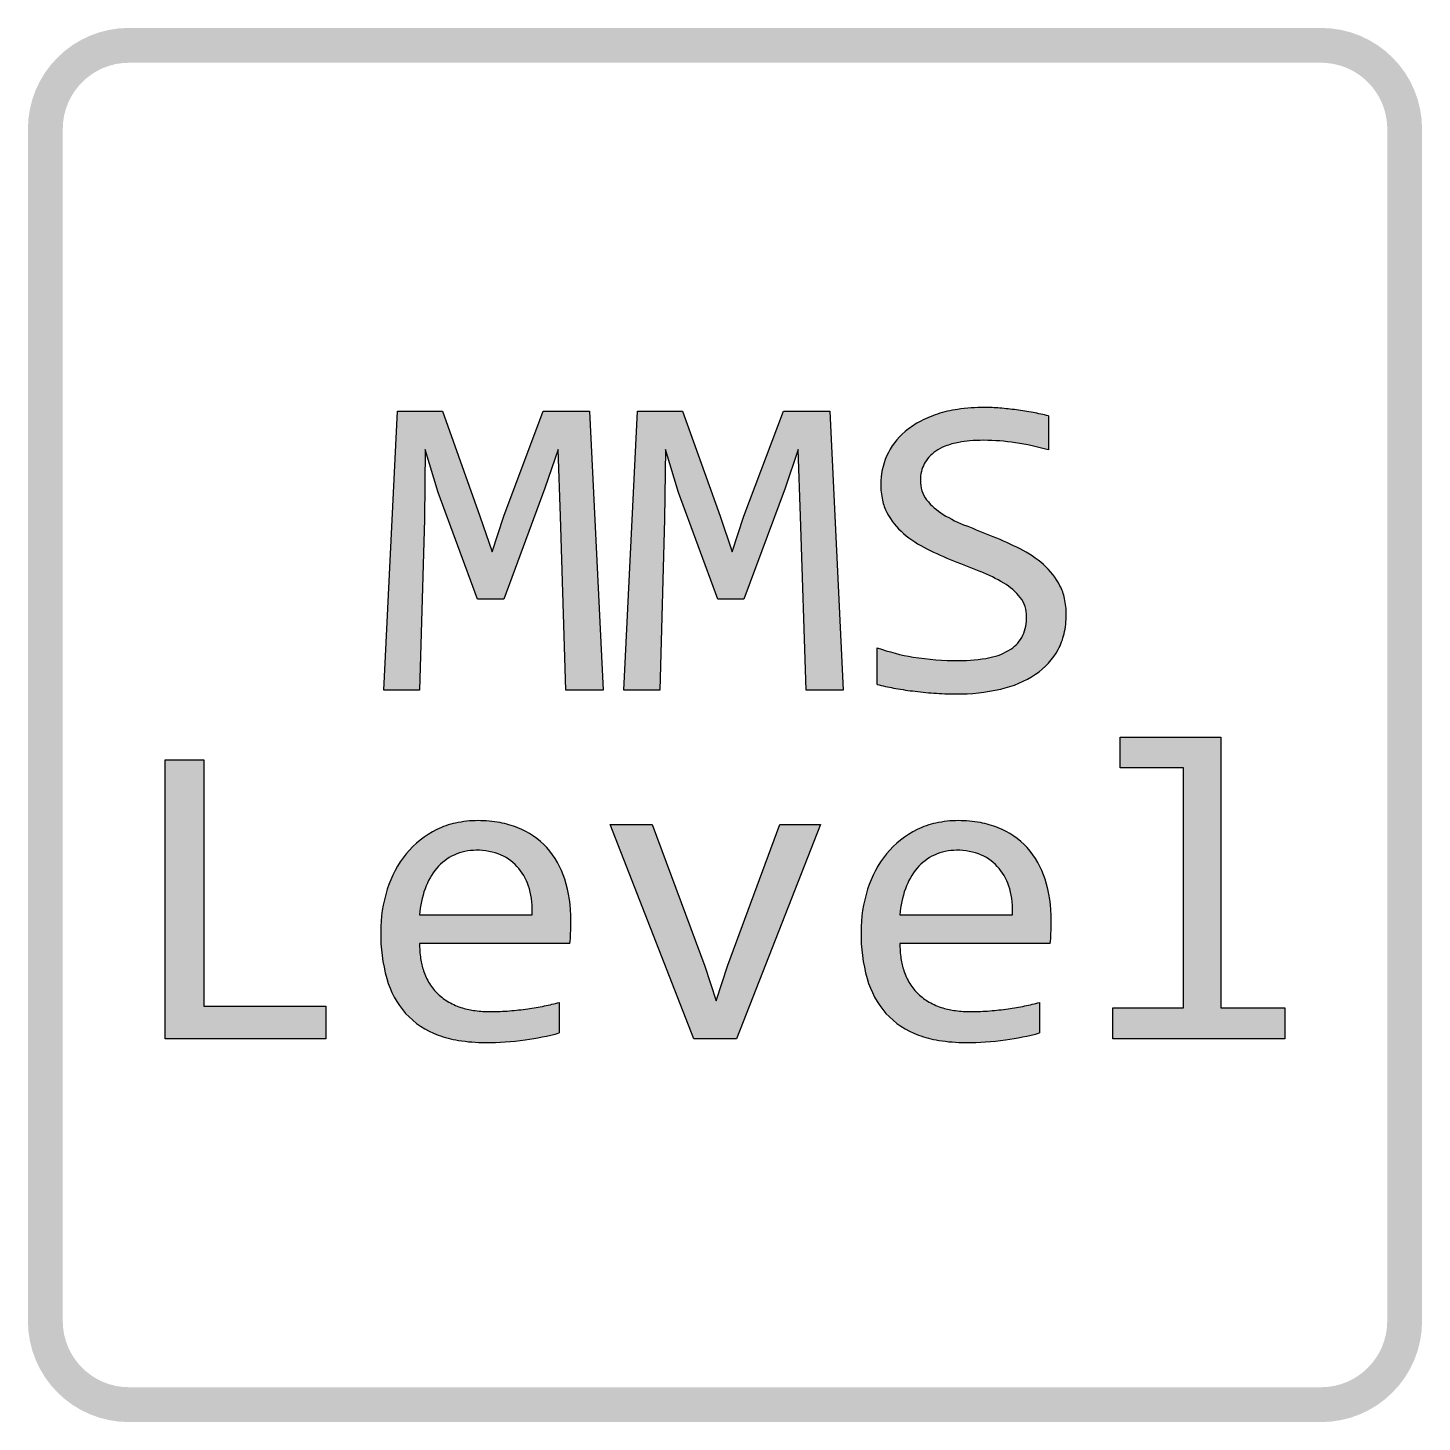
# Model space of a CAD drawing. Header units: millimetres. Extents: x -100 to 100, y -100 to 100.
import ezdxf

# ---------------------------------------------------------------- set-up
doc = ezdxf.new("R2010")
doc.units = ezdxf.units.MM
doc.layers.get('0').update_dxf_attribs({"color": 178, "lineweight": 25, "true_color": 0x000000})

msp = doc.modelspace()

# ---------------------------------------------------------------- hatches: boundary and pattern name
h = msp.add_hatch(color=256)
edge = h.paths.add_edge_path(flags=0)
edge.add_line((100, -85.50000000000003), (100, 85.49999999999997))
edge.add_arc((85.49999999999997, 85.49999999999997), 14.5, 0, 90)
edge.add_line((85.49999999999997, 99.99999999999997), (-85.50000000000003, 100))
edge.add_arc((-85.50000000000003, 85.49999999999997), 14.5, 90, 180)
edge.add_line((-100, 85.49999999999997), (-100, -85.50000000000003))
edge.add_arc((-85.50000000000003, -85.50000000000003), 14.5, 180, 270)
edge.add_line((-85.50000000000003, -100), (85.49999999999997, -100))
edge.add_arc((85.49999999999997, -85.50000000000003), 14.5, 270, 360)
edge = h.paths.add_edge_path(flags=0)
edge.add_arc((-85.50000000000003, 85.49999999999997), 9.5, 90.00000000000001, 180)
edge.add_line((-95.00000000000003, 85.49999999999997), (-95.00000000000003, -85.50000000000003))
edge.add_arc((-85.50000000000003, -85.50000000000003), 9.5, 180, 270)
edge.add_line((-85.50000000000003, -95.00000000000003), (85.49999999999997, -95.00000000000003))
edge.add_arc((85.49999999999997, -85.50000000000003), 9.5, 270, 360)
edge.add_line((94.99999999999997, -85.50000000000003), (94.99999999999997, 85.49999999999997))
edge.add_arc((85.49999999999997, 85.49999999999997), 9.5, 0, 90.00000000000001)
edge.add_line((85.49999999999997, 94.99999999999997), (-85.50000000000003, 94.99999999999997))
h = msp.add_hatch(color=256)
edge = h.paths.add_edge_path(flags=0)
edge.add_arc((32.95238204576693, -30.65859022745637), 14.76751092925065, 249.3764686166744, 261.0406270928276, ccw=False)
edge.add_arc((31.67048300565868, -33.53136015256703), 11.6288422416383, 222.4043897105242, 250.3022212913672, ccw=False)
edge.add_arc((32.71138909357362, -32.95434715389773), 12.789540736843, 195.5588065274242, 221.1683995344625, ccw=False)
edge.add_arc((43.12396814546297, -30.01919832679013), 23.60787011536302, 179.2199035758539, 195.6429123664909, ccw=False)
edge.add_arc((39.37524717603416, -29.57932432042249), 19.85731434905938, 162.3591937662906, 180.3417943708104, ccw=False)
edge.add_arc((35.14950267788795, -28.1713848508031), 15.4037322405909, 141.017959163585, 162.5865548987107, ccw=False)
edge.add_arc((33.30617187555318, -26.7765405056031), 13.09358410026717, 115.99546813468481, 140.6883502596186, ccw=False)
edge.add_arc((32.72577519512262, -25.4475169472465), 11.64479056714029, 102.27709805110811, 116.29479007058379, ccw=False)
edge.add_arc((33.47390971690894, -28.88537320212183), 15.16310847373626, 90, 102.27709805110811, ccw=False)
edge.add_arc((33.47390971690888, -31.80558340330682), 18.08331867492124, 79.93931020467687, 89.99999999999977, ccw=False)
edge.add_arc((34.44852710874066, -26.31228537661899), 12.50423252480013, 67.83365417791771, 79.93931020467699, ccw=False)
edge.add_arc((34.95610134840528, -25.35881543549601), 11.43025750374459, 42.792487462612485, 68.3866542535228, ccw=False)
edge.add_arc((34.27822932960056, -25.75800820470525), 12.20003339373373, 17.484287251447427, 42.00547534243748, ccw=False)
edge.add_arc((27.92829162356322, -27.76693969924635), 18.86017377454671, -0.7522037827159238, 17.509548795150806, ccw=False)
edge.add_arc((-2.059600074438194, -28.17567567567567), 48.84670595396602, -2.037101948305178, 0.189011242761012, ccw=False)
edge.add_arc((18.25680948737981, -28.81503442999229), 28.5205303624575, 354.8998509737037, 357.7957034656821, ccw=False)
edge.add_line((46.66442234123946, -31.35042081101757), (25.08829380260137, -31.35042081101756))
edge.add_arc((40.13125632970812, -31.35042081101754), 15.04296252710674, 180, 188.2686463374729)
edge.add_arc((35.38040204080839, -32.04084059611878), 10.24220259205312, 188.2686463374729, 198.2935821443994)
edge.add_arc((33.90672619612798, -32.52802916606319), 8.69008365399489, 198.2935821443993, 211.776578667083)
edge.add_arc((32.98805387900047, -33.09711036509789), 7.60943003819045, 211.7765786670828, 226.1899489321419)
edge.add_arc((33.06770704414973, -33.01407797476033), 7.724490911485691, 226.1899489321427, 240.5693161453893)
edge.add_arc((33.99209657108035, -31.37560313365751), 9.605739380568375, 240.5693161453886, 253.4572985528445)
edge.add_arc((34.56674504727381, -29.4409183827257), 11.62396284606458, 253.4572985528452, 262.5570727254743)
edge.add_arc((35.31017597551643, -23.75020229787594), 17.36303412140482, 262.5570727254744, 270.0000000000001)
edge.add_arc((35.30857837170492, -7.162258170294912), 33.95097828657442, 270.0026961213016, 274.5525217953665)
edge.add_arc((34.89379966474571, -1.400569706030218), 39.72743498162763, 274.4892775629432, 278.2650836842714)
edge.add_arc((33.86719412951339, 5.653700354728038), 46.85601422665815, 278.2673693702343, 281.2485575124612)
edge.add_arc((37.47448355011677, -12.26568477430177), 28.57723052813329, 281.1632712426828, 285.5474106831331)
edge.add_line((45.13420045906653, -39.79724560061204), (45.13420045906653, -44.17368018362659))
edge.add_arc((35.31703495136992, -8.31819978509101), 37.17515585999979, 277.5821211427899, 285.31221408043274, ccw=False)
edge.add_arc((34.63266425975513, -4.535320629302866), 41.01565279345668, 269.8776303831925, 277.8325168091577, ccw=False)
edge.add_arc((34.54506503442991, -20.55642955650793), 24.99445032107428, 261.0406270928278, 270.0000000000001, ccw=False)
edge = h.paths.add_edge_path(flags=0)
edge.add_arc((33.13484476301693, -25.39060926992298), 7.414926470818425, 89.27186125212268, 114.61649312477)
edge.add_arc((33.11533831151115, -25.22730114550373), 7.258509361526717, 115.0134745423777, 139.8497314144434)
edge.add_arc((35.10256053293111, -26.8153497506196), 9.8016520746103, 140.2443978081242, 160.1373737784632)
edge.add_arc((38.60520567363339, -28.1403866559763), 13.54624365359379, 159.8999623353959, 176.228832578069)
edge.add_line((25.08829380260137, -27.24942616679413), (41.24743687834734, -27.24942616679416))
edge.add_arc((29.65763800491767, -26.58373138459124), 11.60890121715246, 356.7126573798615, 375.4027342091806)
edge.add_arc((33.23994414078312, -25.59067168645527), 7.891505193427649, 15.35972639257518, 39.43791087185348)
edge.add_arc((33.93826567690835, -25.12379794317906), 7.056092972647086, 40.11213425892895, 66.25793768228188)
edge.add_arc((33.40763632885856, -26.55140154413298), 8.576978906138205, 66.8528910861187, 91.1929135843939)
edge = h.paths.add_edge_path(flags=0)
edge.add_arc((-35.79116513148834, -25.2273011455034), 7.258509361526315, 115.013474542377, 139.8497314144441)
edge.add_arc((-33.803942910068, -26.81534975061973), 9.801652074610478, 140.2443978081241, 160.1373737784628)
edge.add_arc((-30.30129776936492, -28.14038665597649), 13.54624365359475, 159.8999623353966, 176.2288325780684)
edge.add_line((-43.81820964039789, -27.24942616679413), (-27.65906656465189, -27.24942616679417))
edge.add_arc((-39.2488654380825, -26.58373138459131), 11.60890121715339, 356.7126573798621, 375.4027342091797)
edge.add_arc((-35.66655930221651, -25.59067168645548), 7.891505193428089, 15.35972639257585, 39.43791087185285)
edge.add_arc((-34.96823776609097, -25.12379794317918), 7.056092972647226, 40.11213425892925, 66.25793768228168)
edge.add_arc((-35.49886711414069, -26.551401544133), 8.576978906138233, 66.85289108611873, 91.19291358439386)
edge.add_arc((-35.77165867998231, -25.39060926992298), 7.414926470818425, 89.27186125212268, 114.61649312477)
h.paths.add_polyline_path([(13.71078806426929, -14.27314460596782), (1.652639632746741, -44.99999999999996), (-4.468247895944927, -44.99999999999996), (-16.49579188982403, -14.27314460596782), (-10.43611323641929, -14.27314460596782), (-2.907421576128556, -34.59449120122414), (-1.285386381025262, -39.55241009946438), (0.3978576893649404, -34.4720734506503), (7.865340474368764, -14.27314460596782)], flags=0)
h.paths.add_polyline_path([(-74.7519510328998, -40.3481254781943), (-57.27681713848511, -40.3481254781943), (-57.27681713848511, -44.99999999999996), (-80.29135424636576, -44.99999999999996), (-80.29135424636576, -4.999999999999957), (-74.7519510328998, -4.999999999999957)], flags=0)
edge = h.paths.add_edge_path(flags=0)
edge.add_arc((-34.45797633425852, -26.31228537661863), 12.50423252479977, 67.83365417791742, 79.93931020467699, ccw=False)
edge.add_arc((-33.95040209459411, -25.35881543549626), 11.43025750374488, 42.79248746261288, 68.38665425352258, ccw=False)
edge.add_arc((-34.62827411339828, -25.75800820470497), 12.20003339373325, 17.4842872514468, 42.005475342437705, ccw=False)
edge.add_arc((-40.97821181944072, -27.76693969924712), 18.8601737745514, -0.7522037827184249, 17.509548795148817, ccw=False)
edge.add_arc((-70.96610351743782, -28.17567567567562), 48.84670595396639, -2.0371019483055193, 0.18901124275902248, ccw=False)
edge.add_arc((-50.6496939555995, -28.81503442999384), 28.52053036243752, 354.8998509737032, 357.7957034656837, ccw=False)
edge.add_line((-22.24208110175978, -31.35042081101757), (-43.81820964039788, -31.35042081101756))
edge.add_arc((-28.77524711329133, -31.35042081101749), 15.04296252710656, 180, 188.2686463374732)
edge.add_arc((-33.526101402191, -32.04084059611885), 10.24220259205297, 188.2686463374726, 198.2935821443993)
edge.add_arc((-34.99977724687115, -32.52802916606313), 8.690083653995021, 198.2935821443994, 211.7765786670829)
edge.add_arc((-35.91844956399875, -33.09711036509778), 7.609430038190538, 211.7765786670834, 226.1899489321424)
edge.add_arc((-35.83879639884949, -33.01407797476041), 7.724490911485631, 226.1899489321421, 240.5693161453889)
edge.add_arc((-34.91440687191898, -31.37560313365762), 9.60573938056824, 240.5693161453887, 253.4572985528447)
edge.add_arc((-34.3397583957254, -29.44091838272565), 11.62396284606464, 253.457298552845, 262.5570727254741)
edge.add_arc((-33.59632746748277, -23.750202297876), 17.36303412140477, 262.5570727254742, 269.9999999999999)
edge.add_arc((-33.5979250712946, -7.162258170294848), 33.9509782865745, 270.0026961213021, 274.5525217953671)
edge.add_arc((-34.01270377825303, -1.400569706034432), 39.72743498162338, 274.489277562943, 278.2650836842715)
edge.add_arc((-35.03930931348481, 5.653700354721941), 46.85601422665196, 278.267369370234, 281.2485575124613)
edge.add_arc((-31.43201989288367, -12.26568477429633), 28.57723052813886, 281.163271242683, 285.5474106831325)
edge.add_line((-23.77230298393272, -39.79724560061204), (-23.77230298393269, -44.17368018362659))
edge.add_arc((-33.58946849162926, -8.318199785091053), 37.17515585999975, 277.5821211427898, 285.3122140804327, ccw=False)
edge.add_arc((-34.27383918324412, -4.535320629302802), 41.01565279345674, 269.8776303831926, 277.8325168091577, ccw=False)
edge.add_arc((-34.36143840856927, -20.55642955650776), 24.99445032107444, 261.0406270928277, 270, ccw=False)
edge.add_arc((-35.95412139723227, -30.65859022745619), 14.76751092925082, 249.3764686166746, 261.0406270928276, ccw=False)
edge.add_arc((-37.2360204373406, -33.53136015256709), 11.62884224163822, 222.4043897105241, 250.3022212913673, ccw=False)
edge.add_arc((-36.19511434942579, -32.9543471538978), 12.78954073684282, 195.5588065274241, 221.1683995344627, ccw=False)
edge.add_arc((-25.78253529753641, -30.01919832679018), 23.60787011536288, 179.2199035758539, 195.6429123664909, ccw=False)
edge.add_arc((-29.53125626696481, -29.57932432042248), 19.85731434905965, 162.3591937662908, 180.3417943708083, ccw=False)
edge.add_arc((-33.75700076511087, -28.17138485080338), 15.40373224059138, 141.0179591635851, 162.5865548987102, ccw=False)
edge.add_arc((-35.60033156744623, -26.77654050560285), 13.09358410026687, 115.99546813468459, 140.688350259619, ccw=False)
edge.add_arc((-36.18072824787672, -25.44751694724619), 11.64479056713996, 102.27709805110811, 116.29479007058401, ccw=False)
edge.add_arc((-35.43259372609032, -28.88537320212196), 15.16310847373639, 89.99999999999989, 102.27709805110788, ccw=False)
edge.add_arc((-35.43259372609031, -31.80558340330691), 18.08331867492134, 79.93931020467699, 90, ccw=False)
h.paths.add_polyline_path([(-0.7039020657995749, 29.94261667941854), (1.040550879877543, 24.86228003060446), (2.723794950267759, 29.94261667941854), (8.385615914307543, 45.00000000000003), (15.02677888293799, 45.00000000000003), (16.95485845447587, 5.000000000000028), (11.62968630451412, 5.000000000000028), (10.83397092578421, 29.94261667941854), (10.49732211170617, 39.52180566182099), (8.630451415455205, 33.95179801071158), (2.723794950267759, 18.03749043611326), (-1.040550879877621, 18.03749043611326), (-6.671767406273943, 33.33970925784242), (-8.5386381025249, 39.52180566182099), (-8.661055853098738, 29.51415455241013), (-9.364957918898277, 5.000000000000028), (-14.50650344299927, 5.000000000000028), (-12.54781943381794, 45.00000000000003), (-6.090283091048242, 45.00000000000003)], flags=0)
edge = h.paths.add_edge_path(flags=0)
edge.add_arc((41.54243617790119, 16.59403670510003), 7.335243125082051, 12.326429423784987, 27.36354692739212, ccw=False)
edge.add_arc((38.06416905221901, 15.83397092578427), 10.89558611227981, 0, 12.326429423785214, ccw=False)
edge.add_arc((36.77937844904146, 15.83397092578426), 12.18037671545737, 346.87709014100363, 360, ccw=False)
edge.add_arc((39.98333272637377, 15.08703679978038), 8.890508389851423, 331.50436138175587, 346.8770901410038, ccw=False)
edge.add_arc((38.89465722556906, 15.68668738916703), 10.1333858615406, 303.9423310413375, 331.46135156912743, ccw=False)
edge.add_arc((36.27710861470234, 19.79924714333431), 15.00721368955999, 282.5924096078068, 303.4659947005699, ccw=False)
edge.add_arc((33.35967948504712, 31.96558401901589), 27.51762718733877, 269.47316113600857, 282.99805937736124, ccw=False)
edge.add_arc((33.10079858454466, 45.33905472933952), 40.88993502652091, 265.5653354698499, 270.00820817735837, ccw=False)
edge.add_arc((34.78681437379819, 67.71466505500314), 63.32894182299678, 262.85440624141165, 265.6098159627602, ccw=False)
edge.add_arc((32.39986281800018, 48.94779500108275), 44.41092652686385, 259.320907155275, 262.89824632999733, ccw=False)
edge.add_arc((30.42939974881416, 38.74781654661324), 34.02249549469596, 255.3840800855628, 259.3987063277043, ccw=False)
edge.add_line((21.84422341239478, 5.826319816373406), (21.84422341239477, 11.09028309104823))
edge.add_arc((31.59404751241796, 37.88018861090723), 28.50891277731167, 250.0017074126825, 260.7288621467621)
edge.add_arc((33.15800810760413, 48.08374506435163), 38.83127426449755, 260.8769006512197, 270.5112785487233)
edge.add_arc((33.83917234568771, 30.15634648322529), 20.90500851315209, 269.082740339605, 281.4471531696067)
edge.add_arc((36.32877978751318, 18.13542075276017), 8.629274687978352, 281.0861940703453, 302.9152026307361)
edge.add_arc((38.34222837173782, 14.94541047331029), 4.857428311058507, 303.4247926205508, 334.6450624117106)
edge.add_arc((36.96918130898662, 15.40963688459317), 6.299259193846236, 336.1775314170115, 361.0759831792698)
edge.add_arc((38.9262528110547, 15.64487664390582), 4.34265200375602, 358.4568054153493, 397.6516977276411)
edge.add_arc((35.44794274855232, 12.69415821646636), 8.901551758032802, 39.01277178214609, 59.29934142040663)
edge.add_arc((28.70130320600353, 1.675823348380668), 21.82084990769559, 58.83817324059829, 68.66134202002391)
edge.add_arc((262.7902306441639, 589.5593362051778), 610.9549852565552, 247.8864838709485, 248.2747505597415, ccw=False)
edge.add_arc((54.06926437725996, 75.91935367632695), 56.52692678326591, 243.627552694581, 247.89797512934308, ccw=False)
edge.add_arc((35.9395126807516, 39.54054521141278), 15.88112853120536, 229.4194102835129, 243.9280103422565, ccw=False)
edge.add_arc((32.25801873509032, 35.19904155316848), 10.18895707357839, 207.6993254014543, 229.2610710952318, ccw=False)
edge.add_arc((29.53385602698723, 33.78013061406349), 7.117438184241775, 192.5059988809326, 207.7796207250215, ccw=False)
edge.add_arc((32.92942137204551, 34.53328232593724), 10.59552695735541, 180, 192.5059988809321, ccw=False)
edge.add_arc((32.45859607852096, 34.49639712683716), 10.12476885165741, 156.256467867933, 179.7912672436612, ccw=False)
edge.add_arc((32.04743615542645, 34.67204816027327), 9.67768721525018, 129.7942204019927, 156.2282428237193, ccw=False)
edge.add_arc((32.9691249882402, 33.79446491143398), 10.94286780142579, 118.27819837366289, 130.5612836322953, ccw=False)
edge.add_arc((36.00049816251506, 28.15945833594144), 17.34150222039031, 108.5278106208876, 118.27819837366289, ccw=False)
edge.add_arc((35.60694561140217, 29.33376836748767), 16.10300003602503, 98.00273817632939, 108.5278106208873, ccw=False)
edge.add_arc((37.2382555470543, 17.73041866389729), 27.82046121368498, 90, 98.00273817632927, ccw=False)
edge.add_arc((37.14726820616293, 17.26018553940819), 28.29084065262461, 85.3790527022179, 89.81572835981052, ccw=False)
edge.add_arc((36.32781711591991, 5.941486448496804), 39.63887997312988, 82.04504810650741, 85.51649251591027, ccw=False)
edge.add_arc((33.79124243381608, -12.49987445093817), 58.25384474102355, 79.70639158307142, 82.08440668612462, ccw=False)
edge.add_arc((37.35147581951384, 6.723309924585593), 38.70393063720252, 76.49656932245989, 79.80689820071058, ccw=False)
edge.add_line((46.38898240244832, 44.35730680948741), (46.38898240244832, 39.46059678653408))
edge.add_arc((36.16691066702842, 3.815262141583055), 37.0820796681445, 73.998609058175, 81.45639779816703)
edge.add_arc((37.02679402575878, 9.966857320672126), 30.87106757794849, 81.33844702881117, 89.83473719152569)
edge.add_arc((37.11583779648031, 15.9505519960777), 24.887244484412, 89.99999999999966, 94.62133887165884)
edge.add_arc((36.34701741316229, 25.46177764380533), 15.34499642099438, 94.62133887165949, 100.5076892278771)
edge.add_arc((35.61197031895122, 29.42476865317797), 11.31441433262594, 100.5076892278766, 110.9778236802779)
edge.add_arc((33.72797685122984, 34.33842306722272), 6.051959478940423, 110.9778236802783, 125.3112134396331)
edge.add_arc((33.72329302508729, 34.34503552765932), 6.043856216612249, 125.3112134396334, 137.7915869959448)
edge.add_arc((32.67843189941203, 35.2927373423575), 4.633227455552276, 137.7915869959453, 152.0544213067324)
edge.add_arc((32.60343107587816, 35.33252465552953), 4.548326608558808, 152.0544213067316, 166.7780850395366)
edge.add_arc((33.66051096808322, 35.08416220351956), 5.634191151709866, 166.7780850395371, 180)
edge.add_arc((32.43099676803639, 34.97321209452733), 4.406074100057442, 178.5570726124517, 217.3658089159214)
edge.add_arc((35.9487441669461, 37.90727720116111), 8.984747564581513, 218.6221827158602, 238.8491355373752)
edge.add_arc((42.268304593067, 48.05276477813449), 20.93701752073808, 238.4108982419514, 248.6684901376513)
edge.add_arc((-191.4965810651565, -539.0084563280266), 610.9549852570229, 67.88648387094793, 68.2747505597406, ccw=False)
edge.add_arc((18.90069381651221, -21.23347621200485), 52.06506531955874, 63.251483908840214, 67.89500807808429, ccw=False)
edge.add_arc((35.36052369065824, 11.25023384053531), 15.6494506601915, 48.72001140540863, 63.53836717381341, ccw=False)
edge.add_arc((38.77234589157121, 15.18014207396577), 10.44527241755279, 27.267340324773215, 48.56231511410863, ccw=False)
h.paths.add_polyline_path([(55.65478194338178, -44.99999999999996), (55.65478194338178, -40.56235654169851), (65.75424636572302, -40.56235654169851), (65.75424636572302, -6.132364192807913), (56.66472838561592, -6.132364192807913), (56.66472838561592, -1.755929609793384), (71.14062739097167, -1.755929609793384), (71.14062739097167, -40.56235654169851), (80.2913542463657, -40.56235654169851), (80.2913542463657, -44.99999999999996)], flags=0)
h.paths.add_polyline_path([(-19.42647283856163, 45.00000000000003), (-17.49839326702376, 5.000000000000028), (-22.8235654169855, 5.000000000000028), (-23.61928079571542, 29.94261667941854), (-23.95592960979346, 39.52180566182099), (-25.82280030604441, 33.95179801071158), (-31.72945677123187, 18.03749043611326), (-35.49380260137724, 18.03749043611326), (-41.12501912777357, 33.33970925784242), (-42.99188982402453, 39.52180566182099), (-43.11430757459836, 29.51415455241013), (-43.8182096403979, 5.000000000000028), (-48.95975516449889, 5.000000000000028), (-47.00107115531756, 45.00000000000003), (-40.54353481254786, 45.00000000000003), (-35.15715378729919, 29.94261667941854), (-33.41270084162207, 24.86228003060446), (-31.72945677123187, 29.94261667941854), (-26.06763580719208, 45.00000000000003)], flags=0)

# ---------------------------------------------------------------- linework, layer by layer
for p, q in [((-48.95975516449889, 5.000000000000028), (-47.00107115531756, 45.00000000000003)), ((-47.00107115531756, 45.00000000000003), (-40.54353481254786, 45.00000000000003)), ((-40.54353481254786, 45.00000000000003), (-35.15715378729919, 29.94261667941854)), ((-31.72945677123187, 29.94261667941854), (-26.06763580719208, 45.00000000000003)), ((-26.06763580719208, 45.00000000000003), (-19.42647283856163, 45.00000000000003)), ((-19.42647283856163, 45.00000000000003), (-17.49839326702376, 5.000000000000028)), ((-14.50650344299927, 5.000000000000028), (-12.54781943381794, 45.00000000000003)), ((-12.54781943381794, 45.00000000000003), (-6.090283091048242, 45.00000000000003)), ((-6.090283091048242, 45.00000000000003), (-0.7039020657995749, 29.94261667941854)), ((2.723794950267759, 29.94261667941854), (8.385615914307543, 45.00000000000003)), ((8.385615914307543, 45.00000000000003), (15.02677888293799, 45.00000000000003)), ((15.02677888293799, 45.00000000000003), (16.95485845447587, 5.000000000000028)), ((46.38898240244832, 44.3573068094874), (46.38898240244832, 39.46059678653408)), ((-42.99188982402453, 39.52180566182099), (-43.11430757459836, 29.51415455241013)), ((-41.12501912777357, 33.33970925784242), (-42.99188982402453, 39.52180566182099)), ((-23.95592960979346, 39.52180566182099), (-25.82280030604441, 33.95179801071158)), ((-23.61928079571542, 29.94261667941854), (-23.95592960979346, 39.52180566182099)), ((-8.5386381025249, 39.52180566182099), (-8.661055853098738, 29.51415455241013)), ((-6.671767406273943, 33.33970925784242), (-8.5386381025249, 39.52180566182099)), ((10.49732211170617, 39.52180566182099), (8.630451415455205, 33.95179801071158)), ((10.83397092578421, 29.94261667941854), (10.49732211170617, 39.52180566182099)), ((-35.49380260137724, 18.03749043611326), (-41.12501912777357, 33.33970925784242)), ((-25.82280030604441, 33.95179801071158), (-31.72945677123187, 18.03749043611326)), ((-1.040550879877621, 18.03749043611326), (-6.671767406273943, 33.33970925784242)), ((8.630451415455205, 33.95179801071158), (2.723794950267759, 18.03749043611326)), ((-43.11430757459836, 29.51415455241013), (-43.8182096403979, 5.000000000000028)), ((-35.15715378729919, 29.94261667941854), (-33.41270084162207, 24.86228003060446)), ((-33.41270084162207, 24.86228003060446), (-31.72945677123187, 29.94261667941854)), ((-22.8235654169855, 5.000000000000028), (-23.61928079571542, 29.94261667941854)), ((-8.661055853098738, 29.51415455241013), (-9.364957918898277, 5.000000000000028)), ((-0.7039020657995749, 29.94261667941854), (1.040550879877543, 24.86228003060446)), ((1.040550879877543, 24.86228003060446), (2.723794950267759, 29.94261667941854)), ((11.62968630451412, 5.000000000000028), (10.83397092578421, 29.94261667941854)), ((-31.72945677123187, 18.03749043611326), (-35.49380260137724, 18.03749043611326)), ((2.723794950267759, 18.03749043611326), (-1.040550879877621, 18.03749043611326)), ((21.84422341239478, 5.826319816373399), (21.84422341239477, 11.09028309104823)), ((-43.8182096403979, 5.000000000000028), (-48.95975516449889, 5.000000000000028)), ((-17.49839326702376, 5.000000000000028), (-22.8235654169855, 5.000000000000028)), ((-9.364957918898277, 5.000000000000028), (-14.50650344299927, 5.000000000000028)), ((16.95485845447587, 5.000000000000028), (11.62968630451412, 5.000000000000028)), ((56.66472838561592, -6.132364192807913), (56.66472838561592, -1.755929609793384)), ((56.66472838561592, -1.755929609793384), (71.14062739097167, -1.755929609793384)), ((71.14062739097167, -1.755929609793384), (71.14062739097167, -40.56235654169851)), ((-80.29135424636576, -44.99999999999996), (-80.29135424636576, -4.999999999999957)), ((-80.29135424636576, -4.999999999999957), (-74.7519510328998, -4.999999999999957)), ((-74.7519510328998, -4.999999999999957), (-74.7519510328998, -40.3481254781943)), ((65.75424636572302, -6.132364192807913), (56.66472838561592, -6.132364192807913)), ((65.75424636572302, -40.56235654169851), (65.75424636572302, -6.132364192807913)), ((-16.49579188982403, -14.27314460596782), (-10.43611323641929, -14.27314460596782)), ((-4.468247895944927, -44.99999999999996), (-16.49579188982403, -14.27314460596782)), ((-10.43611323641929, -14.27314460596782), (-2.907421576128556, -34.59449120122414)), ((0.3978576893649404, -34.4720734506503), (7.865340474368764, -14.27314460596782)), ((13.71078806426929, -14.27314460596782), (1.652639632746741, -44.99999999999996)), ((7.865340474368764, -14.27314460596782), (13.71078806426929, -14.27314460596782)), ((-43.81820964039788, -27.24942616679413), (-27.65906656465189, -27.24942616679417)), ((25.08829380260137, -27.24942616679416), (41.24743687834734, -27.24942616679416)), ((-22.24208110175978, -31.35042081101757), (-43.81820964039788, -31.35042081101756)), ((46.66442234123946, -31.35042081101756), (25.08829380260137, -31.35042081101756)), ((-2.907421576128556, -34.59449120122414), (-1.285386381025262, -39.55241009946438)), ((-1.285386381025262, -39.55241009946438), (0.3978576893649404, -34.4720734506503)), ((-23.7723029839327, -39.79724560061204), (-23.77230298393269, -44.17368018362659)), ((45.13420045906652, -39.79724560061204), (45.13420045906653, -44.17368018362659)), ((-74.7519510328998, -40.3481254781943), (-57.27681713848511, -40.3481254781943)), ((-57.27681713848511, -40.3481254781943), (-57.27681713848511, -44.99999999999996)), ((55.65478194338178, -44.99999999999996), (55.65478194338178, -40.56235654169851)), ((55.65478194338178, -40.56235654169851), (65.75424636572302, -40.56235654169851)), ((71.14062739097167, -40.56235654169851), (80.2913542463657, -40.56235654169851)), ((80.2913542463657, -40.56235654169851), (80.2913542463657, -44.99999999999996)), ((-57.27681713848511, -44.99999999999996), (-80.29135424636576, -44.99999999999996)), ((1.652639632746741, -44.99999999999996), (-4.468247895944927, -44.99999999999996)), ((80.2913542463657, -44.99999999999996), (55.65478194338178, -44.99999999999996))]:
    msp.add_line(p, q)
for centre, radius, start, end in [((36.00049816251506, 28.15945833594144), 17.34150222039031, 108.5278106208876, 118.2781983736629), ((35.60694561140217, 29.33376836748767), 16.10300003602503, 98.00273817632944, 108.5278106208873), ((37.2382555470543, 17.73041866389729), 27.82046121368498, 90.00000000000001, 98.00273817632934), ((37.14726820616293, 17.26018553940819), 28.29084065262461, 85.37905270221788, 89.81572835981054), ((36.32781711591991, 5.941486448496804), 39.63887997312988, 82.0450481065074, 85.51649251591027), ((33.79124243381608, -12.49987445093817), 58.25384474102355, 79.70639158307145, 82.08440668612458), ((37.35147581951384, 6.723309924585593), 38.70393063720252, 76.49656932245995, 79.8068982007106), ((32.04743615542645, 34.67204816027327), 9.67768721525018, 129.7942204019927, 156.2282428237193), ((32.9691249882402, 33.79446491143398), 10.94286780142579, 118.2781983736629, 130.5612836322953), ((35.61197031895122, 29.42476865317797), 11.31441433262594, 100.5076892278766, 110.9778236802779), ((36.34701741316229, 25.46177764380533), 15.34499642099438, 94.62133887165949, 100.5076892278771), ((37.11583779648031, 15.9505519960777), 24.887244484412, 89.99999999999966, 94.62133887165884), ((37.02679402575878, 9.966857320672126), 30.87106757794849, 81.33844702881117, 89.83473719152569), ((36.16691066702842, 3.815262141583055), 37.0820796681445, 73.998609058175, 81.45639779816703), ((32.45859607852096, 34.49639712683716), 10.12476885165741, 156.256467867933, 179.7912672436612), ((32.67843189941203, 35.2927373423575), 4.633227455552276, 137.7915869959453, 152.0544213067324), ((33.72329302508729, 34.34503552765932), 6.043856216612249, 125.3112134396334, 137.7915869959448), ((33.72797685122984, 34.33842306722272), 6.051959478940423, 110.9778236802783, 125.3112134396331), ((33.66051096808322, 35.08416220351956), 5.634191151709866, 166.7780850395371, 180), ((32.60343107587816, 35.33252465552953), 4.548326608558808, 152.0544213067316, 166.7780850395366), ((32.92942137204551, 34.53328232593724), 10.59552695735541, 180, 192.5059988809321), ((32.43099676803639, 34.97321209452733), 4.406074100057442, 178.5570726124517, 217.3658089159214), ((29.53385602698723, 33.78013061406349), 7.117438184241775, 192.5059988809326, 207.7796207250215), ((35.9487441669461, 37.90727720116111), 8.984747564581513, 218.6221827158602, 238.8491355373752), ((32.25801873509032, 35.19904155316848), 10.18895707357839, 207.6993254014543, 229.2610710952318), ((42.268304593067, 48.05276477813449), 20.93701752073808, 238.4108982419514, 248.6684901376513), ((-191.4965810651565, -539.0084563280266), 610.9549852570229, 67.88648387094788, 68.27475055974062), ((35.9395126807516, 39.54054521141278), 15.88112853120536, 229.4194102835129, 243.9280103422564), ((18.90069381651221, -21.23347621200485), 52.06506531955874, 63.25148390884015, 67.89500807808435), ((54.06926437725996, 75.91935367632695), 56.52692678326591, 243.627552694581, 247.8979751293432), ((35.36052369065824, 11.25023384053531), 15.6494506601915, 48.72001140540867, 63.53836717381333), ((262.7902306441639, 589.5593362051778), 610.9549852565552, 247.8864838709484, 248.2747505597415), ((38.77234589157121, 15.18014207396577), 10.44527241755279, 27.26734032477314, 48.5623151141086), ((28.70130320600353, 1.675823348380668), 21.82084990769559, 58.83817324059829, 68.66134202002391), ((35.44794274855232, 12.69415821646636), 8.901551758032802, 39.01277178214609, 59.29934142040663), ((38.9262528110547, 15.64487664390582), 4.34265200375602, 358.4568054153493, 37.65169772764114), ((41.54243617790119, 16.59403670510003), 7.335243125082051, 12.32642942378504, 27.36354692739206), ((38.06416905221901, 15.83397092578427), 10.89558611227981, 0, 12.32642942378516), ((36.96918130898662, 15.40963688459317), 6.299259193846236, 336.1775314170115, 1.075983179269849), ((36.77937844904146, 15.83397092578426), 12.18037671545737, 346.8770901410036, 0), ((38.34222837173782, 14.94541047331029), 4.857428311058507, 303.4247926205508, 334.6450624117106), ((39.98333272637377, 15.08703679978038), 8.890508389851423, 331.5043613817559, 346.8770901410038), ((31.59404751241796, 37.88018861090723), 28.50891277731167, 250.0017074126825, 260.7288621467621), ((36.32877978751318, 18.13542075276017), 8.629274687978352, 281.0861940703453, 302.9152026307361), ((38.89465722556906, 15.68668738916703), 10.1333858615406, 303.9423310413376, 331.4613515691274), ((33.15800810760413, 48.08374506435163), 38.83127426449755, 260.8769006512197, 270.5112785487233), ((33.83917234568771, 30.15634648322529), 20.90500851315209, 269.082740339605, 281.4471531696067), ((36.27710861470234, 19.79924714333431), 15.00721368955999, 282.5924096078068, 303.4659947005699), ((30.42939974881416, 38.74781654661324), 34.02249549469596, 255.3840800855628, 259.3987063277044), ((32.39986281800018, 48.94779500108275), 44.41092652686385, 259.3209071552751, 262.8982463299973), ((34.78681437379819, 67.71466505500314), 63.32894182299678, 262.8544062414117, 265.6098159627603), ((33.10079858454466, 45.33905472933952), 40.88993502652091, 265.56533546985, 270.0082081773584), ((33.35967948504712, 31.96558401901589), 27.51762718733877, 269.4731611360086, 282.9980593773612), ((-35.43259372609032, -28.88537320212196), 15.16310847373639, 89.99999999999994, 102.277098051108), ((-35.43259372609031, -31.80558340330691), 18.08331867492134, 79.93931020467699, 89.99999999999997), ((-34.45797633425852, -26.31228537661863), 12.50423252479977, 67.8336541779174, 79.93931020467697), ((33.47390971690894, -28.88537320212183), 15.16310847373626, 90.00000000000001, 102.277098051108), ((33.47390971690888, -31.80558340330682), 18.08331867492124, 79.93931020467684, 89.99999999999982), ((34.44852710874066, -26.31228537661899), 12.50423252480013, 67.8336541779177, 79.93931020467707), ((-35.60033156744623, -26.77654050560285), 13.09358410026687, 115.9954681346847, 140.6883502596189), ((-36.18072824787672, -25.44751694724619), 11.64479056713996, 102.2770980511081, 116.294790070584), ((-33.95040209459411, -25.35881543549626), 11.43025750374488, 42.79248746261285, 68.38665425352256), ((33.30617187555318, -26.7765405056031), 13.09358410026717, 115.9954681346849, 140.6883502596186), ((32.72577519512262, -25.4475169472465), 11.64479056714029, 102.2770980511081, 116.2947900705838), ((34.95610134840528, -25.35881543549601), 11.43025750374459, 42.79248746261249, 68.38665425352278), ((-35.77165867998231, -25.39060926992298), 7.414926470818425, 89.27186125212268, 114.61649312477), ((-35.49886711414069, -26.551401544133), 8.576978906138233, 66.85289108611873, 91.19291358439386), ((-34.62827411339828, -25.75800820470497), 12.20003339373325, 17.4842872514468, 42.00547534243771), ((33.13484476301693, -25.39060926992298), 7.414926470818425, 89.27186125212268, 114.61649312477), ((33.40763632885856, -26.55140154413298), 8.576978906138205, 66.8528910861187, 91.1929135843939), ((34.27822932960056, -25.75800820470525), 12.20003339373373, 17.48428725144745, 42.00547534243747), ((-33.75700076511087, -28.17138485080338), 15.40373224059138, 141.0179591635851, 162.5865548987102), ((-35.79116513148834, -25.2273011455034), 7.258509361526315, 115.013474542377, 139.8497314144441), ((-34.96823776609097, -25.12379794317918), 7.056092972647226, 40.11213425892925, 66.25793768228168), ((35.14950267788795, -28.1713848508031), 15.4037322405909, 141.017959163585, 162.5865548987107), ((33.11533831151115, -25.22730114550373), 7.258509361526717, 115.0134745423777, 139.8497314144434), ((33.93826567690835, -25.12379794317906), 7.056092972647086, 40.11213425892895, 66.25793768228188), ((-33.803942910068, -26.81534975061973), 9.801652074610478, 140.2443978081241, 160.1373737784628), ((-35.66655930221651, -25.59067168645548), 7.891505193428089, 15.35972639257585, 39.43791087185285), ((35.10256053293111, -26.8153497506196), 9.8016520746103, 140.2443978081242, 160.1373737784632), ((33.23994414078312, -25.59067168645527), 7.891505193427649, 15.35972639257518, 39.43791087185348), ((-29.53125626696481, -29.57932432042248), 19.85731434905965, 162.3591937662908, 180.3417943708083), ((-30.30129776936492, -28.14038665597649), 13.54624365359475, 159.8999623353966, 176.2288325780684), ((-39.2488654380825, -26.58373138459131), 11.60890121715339, 356.7126573798621, 15.40273420917972), ((-40.97821181944072, -27.76693969924712), 18.8601737745514, 359.2477962172816, 17.50954879514875), ((39.37524717603416, -29.57932432042249), 19.85731434905938, 162.3591937662906, 180.3417943708104), ((38.60520567363339, -28.1403866559763), 13.54624365359379, 159.8999623353959, 176.228832578069), ((29.65763800491767, -26.58373138459124), 11.60890121715246, 356.7126573798615, 15.40273420918066), ((27.92829162356322, -27.76693969924635), 18.86017377454671, 359.2477962172841, 17.50954879515079), ((-25.78253529753641, -30.01919832679018), 23.60787011536288, 179.2199035758539, 195.6429123664909), ((-50.6496939555995, -28.81503442999384), 28.52053036243752, 354.8998509737032, 357.7957034656837), ((-70.96610351743782, -28.17567567567562), 48.84670595396639, 357.9628980516945, 0.1890112427590565), ((43.12396814546297, -30.01919832679013), 23.60787011536302, 179.2199035758539, 195.6429123664909), ((18.25680948737981, -28.81503442999229), 28.5205303624575, 354.8998509737037, 357.7957034656821), ((-2.059600074438194, -28.17567567567567), 48.84670595396602, 357.9628980516947, 0.1890112427609847), ((-28.77524711329133, -31.35042081101749), 15.04296252710656, 180, 188.2686463374732), ((40.13125632970812, -31.35042081101754), 15.04296252710674, 180, 188.2686463374729), ((-33.526101402191, -32.04084059611885), 10.24220259205297, 188.2686463374726, 198.2935821443993), ((35.38040204080839, -32.04084059611878), 10.24220259205312, 188.2686463374729, 198.2935821443994), ((-34.99977724687115, -32.52802916606313), 8.690083653995021, 198.2935821443994, 211.7765786670829), ((33.90672619612798, -32.52802916606319), 8.69008365399489, 198.2935821443993, 211.776578667083), ((-36.19511434942579, -32.9543471538978), 12.78954073684282, 195.5588065274241, 221.1683995344627), ((-35.91844956399875, -33.09711036509778), 7.609430038190538, 211.7765786670834, 226.1899489321424), ((32.71138909357362, -32.95434715389773), 12.789540736843, 195.5588065274242, 221.1683995344625), ((32.98805387900047, -33.09711036509789), 7.60943003819045, 211.7765786670828, 226.1899489321419), ((-35.83879639884949, -33.01407797476041), 7.724490911485631, 226.1899489321421, 240.5693161453889), ((-34.91440687191898, -31.37560313365762), 9.60573938056824, 240.5693161453887, 253.4572985528447), ((-31.43201989288367, -12.26568477429633), 28.57723052813886, 281.163271242683, 285.5474106831325), ((33.06770704414973, -33.01407797476033), 7.724490911485691, 226.1899489321427, 240.5693161453893), ((33.99209657108035, -31.37560313365751), 9.605739380568375, 240.5693161453886, 253.4572985528445), ((37.47448355011677, -12.26568477430177), 28.57723052813329, 281.1632712426828, 285.5474106831331), ((-37.2360204373406, -33.53136015256709), 11.62884224163822, 222.4043897105241, 250.3022212913673), ((-34.3397583957254, -29.44091838272565), 11.62396284606464, 253.457298552845, 262.5570727254741), ((-33.59632746748277, -23.750202297876), 17.36303412140477, 262.5570727254742, 269.9999999999999), ((-33.5979250712946, -7.162258170294848), 33.9509782865745, 270.0026961213021, 274.5525217953671), ((-34.01270377825303, -1.400569706034432), 39.72743498162338, 274.489277562943, 278.2650836842715), ((-35.03930931348481, 5.653700354721941), 46.85601422665196, 278.267369370234, 281.2485575124613), ((31.67048300565868, -33.53136015256703), 11.6288422416383, 222.4043897105242, 250.3022212913672), ((34.56674504727381, -29.4409183827257), 11.62396284606458, 253.4572985528452, 262.5570727254743), ((35.31017597551643, -23.75020229787594), 17.36303412140482, 262.5570727254744, 270.0000000000001), ((35.30857837170492, -7.162258170294912), 33.95097828657442, 270.0026961213016, 274.5525217953665), ((34.89379966474571, -1.400569706030218), 39.72743498162763, 274.4892775629432, 278.2650836842714), ((33.86719412951339, 5.653700354728038), 46.85601422665815, 278.2673693702343, 281.2485575124612), ((-35.95412139723227, -30.65859022745619), 14.76751092925082, 249.3764686166746, 261.0406270928277), ((-34.36143840856927, -20.55642955650776), 24.99445032107444, 261.0406270928277, 270), ((-34.27383918324412, -4.535320629302802), 41.01565279345674, 269.8776303831926, 277.8325168091577), ((-33.58946849162926, -8.318199785091053), 37.17515585999975, 277.5821211427898, 285.3122140804327), ((32.95238204576693, -30.65859022745637), 14.76751092925065, 249.3764686166744, 261.0406270928277), ((34.54506503442991, -20.55642955650793), 24.99445032107428, 261.0406270928278, 270.0000000000001), ((34.63266425975513, -4.535320629302866), 41.01565279345668, 269.8776303831925, 277.8325168091577), ((35.31703495136992, -8.31819978509101), 37.17515585999979, 277.5821211427899, 285.3122140804327)]:
    msp.add_arc(centre, radius, start, end)

doc.saveas('drawing.dxf')
